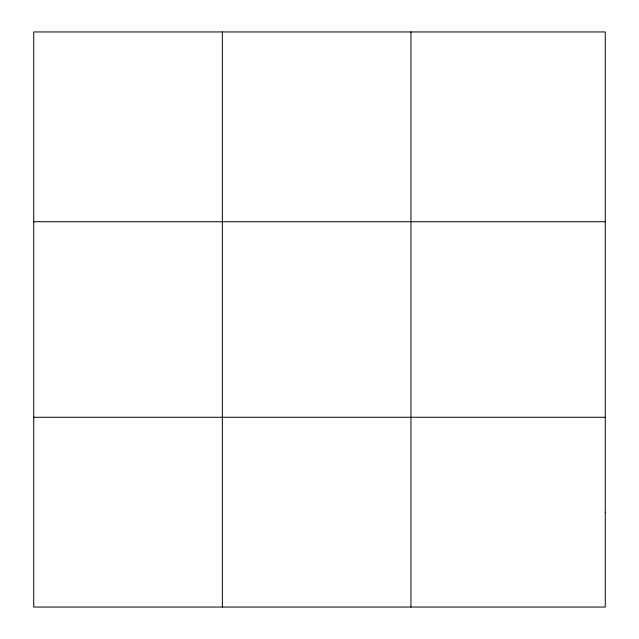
<?xml version="1.0" encoding="UTF-8"?>
<svg xmlns="http://www.w3.org/2000/svg" width="639" height="639" viewBox="0 0 639 639"><rect width="100%" height="100%" fill="white"/><g stroke="black" fill="none" stroke-linecap="round" stroke-linejoin="round"><path stroke-width="0.96" d="M222.34 31.95L222.34 607.05M410.949 31.95L410.949 607.05M33.723 221.733L605.277 221.733M33.723 417.267L605.277 417.267M605.277 512.159L605.277 607.05L33.723 607.05L33.723 31.95L605.277 31.95L605.277 512.159"/></g></svg>
